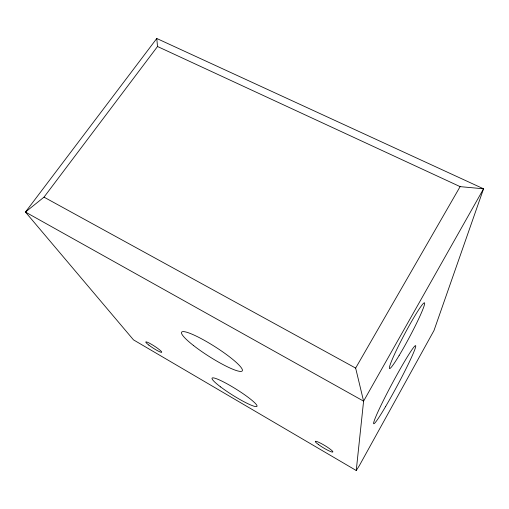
<?xml version="1.0" encoding="UTF-8"?>
<svg xmlns="http://www.w3.org/2000/svg" width="509" height="509" viewBox="0 0 509 509"><rect width="100%" height="100%" fill="white"/><g stroke="black" fill="none" stroke-linecap="round" stroke-linejoin="round"><path stroke-width="0.76" d="M356.243 470.513L363.591 401.137L355.645 368.09L460.117 186.631L483.55 188.807L433.999 330.506L359.303 465.703L356.243 470.513L133.498 339.872L25.45 212.056L156.772 38.487L483.55 188.807L363.591 401.137L25.45 212.056L44.009 197.142L157.516 46.504L156.772 38.487M157.516 46.504L460.117 186.631M44.009 197.142L355.645 368.09M385.657 406.462A44.302 2.755 -61.8 0 0 415.681 345.732A44.302 2.755 -61.8 0 0 382.679 401.925A44.302 2.755 -61.8 0 0 385.657 406.462M193.585 345.579A35.98 5.688 32.5 0 0 242.233 370.902A35.98 5.688 32.5 0 0 200.012 338.001A35.98 5.688 32.5 0 0 193.585 345.579M318.373 444.484A10.256 1.33 31.1 0 0 332.752 452.062A10.256 1.33 31.1 0 0 321.134 443.479A10.256 1.33 31.1 0 0 318.373 444.484M148.851 345.096A9.493 1.177 32.9 0 0 161.677 352.298A9.493 1.177 32.9 0 0 150.734 343.893A9.493 1.177 32.9 0 0 148.851 345.096M220.607 386.916A26.506 3.468 32.1 0 0 256.854 406.456A26.506 3.468 32.1 0 0 226.161 383.322A26.506 3.468 32.1 0 0 220.607 386.916M399.107 355.556A37.208 2.869 -62 0 0 424.621 303.027A37.208 2.869 -62 0 0 397.313 348.379A37.208 2.869 -62 0 0 399.107 355.556"/></g></svg>
